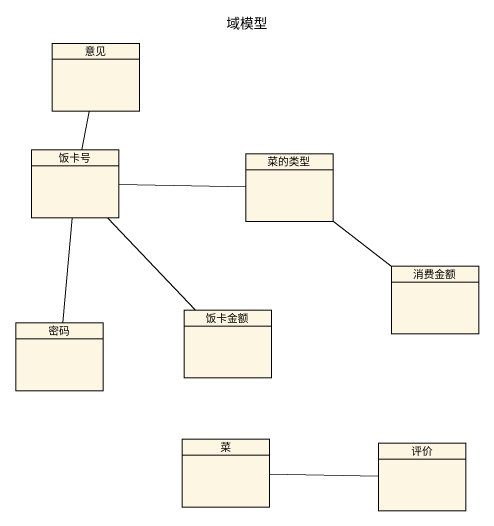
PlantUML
@startuml
title 域模型
hide circle
hide empty members
class 意见
class 饭卡号
class 菜的类型
class 消费金额
class 密码
class 饭卡金额
class 菜
class 评价
意见 -- 饭卡号
饭卡号 -right- 菜的类型
饭卡号 -- 密码
饭卡号 -- 饭卡金额
菜的类型 -- 消费金额
评价 -left- 菜
@enduml
